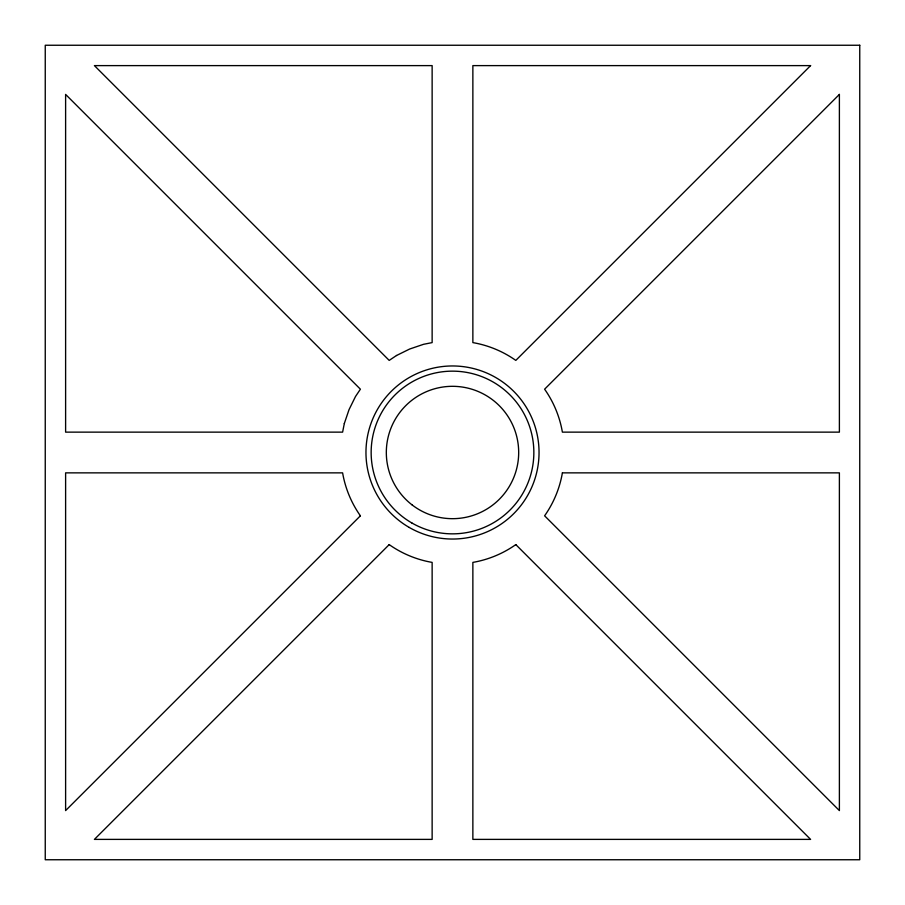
<?xml version="1.0" encoding="UTF-8"?>
<svg xmlns="http://www.w3.org/2000/svg" width="905" height="905" viewBox="0 0 905 905"><rect width="100%" height="100%" fill="white"/><g stroke="black" fill="none" stroke-linecap="round" stroke-linejoin="round"><path stroke-width="1.36" d="M344.319 423.517L342.61 432.138L65.613 432.138L65.613 94.414L360.394 389.195L355.507 396.503L349.036 409.637L344.319 423.517M562.39 472.863C559.754 488.248 553.611 503.067 544.606 515.805L839.388 810.586L839.388 472.863L562.39 472.863M360.394 515.805L65.613 810.586L65.613 472.863L342.61 472.863C345.246 488.248 351.389 503.067 360.394 515.805M810.586 65.613L515.805 360.394C503.067 351.389 488.248 345.246 472.863 342.61L472.863 65.613L810.586 65.613M389.195 544.606L94.414 839.388L432.138 839.388L432.138 562.39C416.752 559.754 401.933 553.611 389.195 544.606M839.388 94.414L544.606 389.195C553.611 401.933 559.754 416.752 562.39 432.138L839.388 432.138L839.388 94.414M396.503 355.507L389.195 360.394L94.414 65.613L432.138 65.613L432.138 342.61L423.517 344.319L409.637 349.036L396.503 355.507M515.805 544.606C503.067 553.611 488.248 559.754 472.863 562.39L472.863 839.388L810.586 839.388L515.805 544.606M859.75 45.25L45.25 45.25L45.25 859.75L859.75 859.75L859.75 45.25M409.23 527.445A86.541 86.541 0 0 0 539.041 452.5A86.541 86.541 0 0 0 409.23 377.555A86.541 86.541 0 0 0 409.23 527.445M411.832 522.954A81.348 81.348 0 0 0 533.848 452.5A81.348 81.348 0 0 0 411.832 382.046A81.348 81.348 0 0 0 411.832 522.954M412.216 505.001A66.178 66.178 0 0 0 518.113 461.143A66.178 66.178 0 0 0 427.171 391.356A66.178 66.178 0 0 0 412.216 505.001"/></g></svg>
